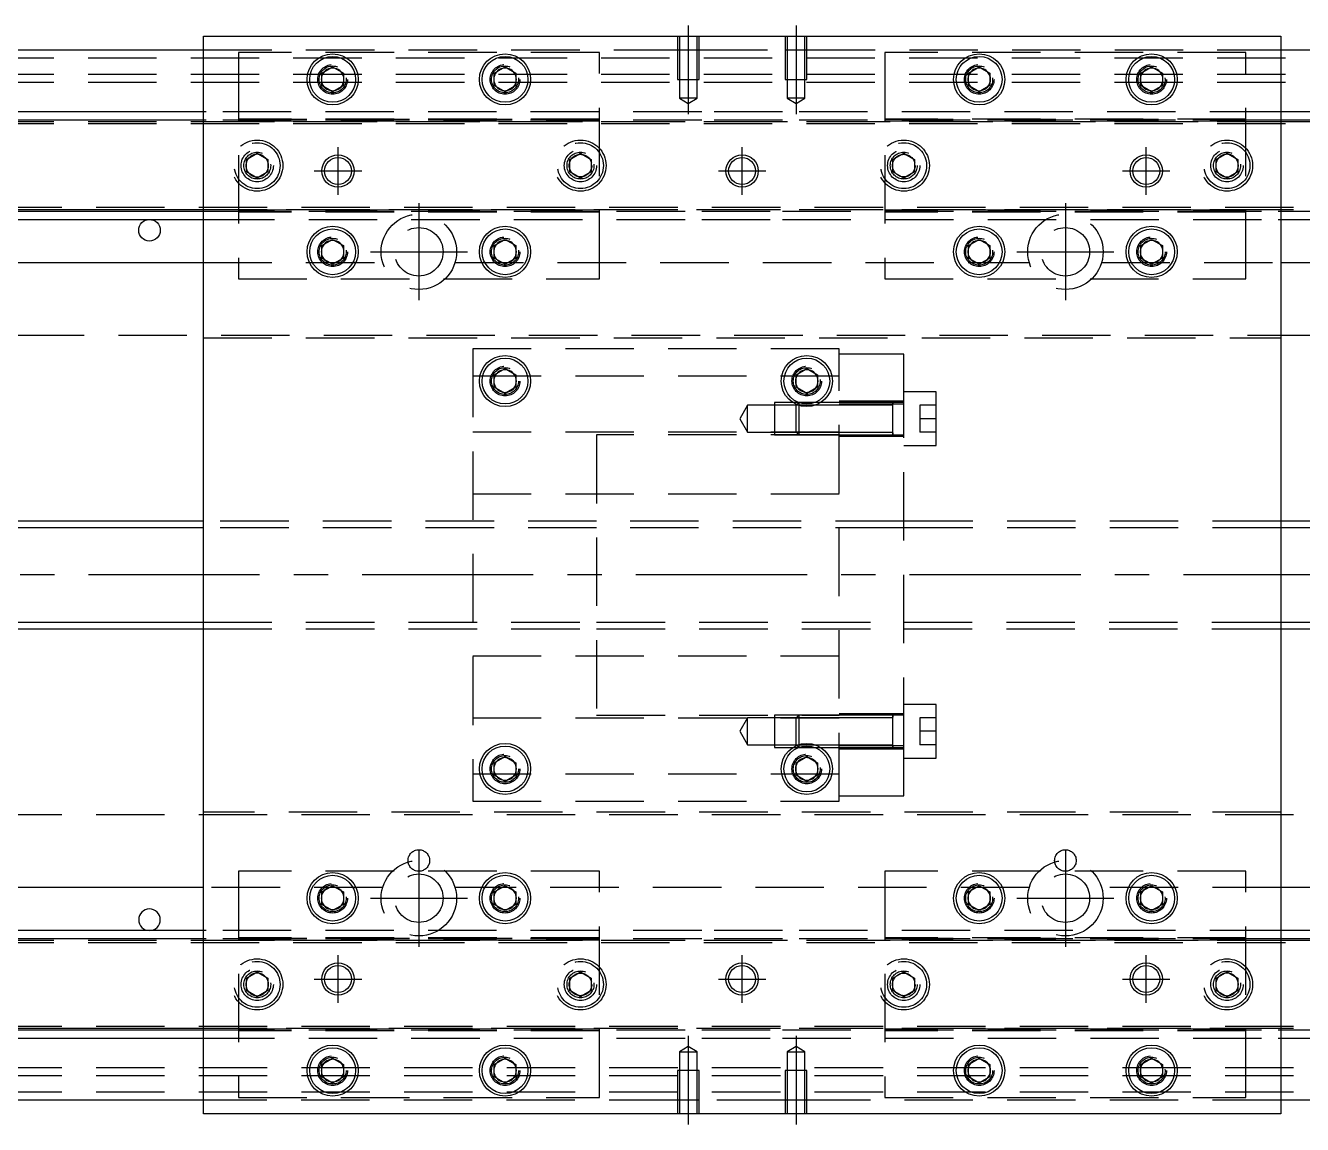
# Model space of a CAD drawing. Extents: x -20 to 923, y -307 to 102.
# Drawn here: x 217 to 454, y -102 to 102 of the extents above; entities that cross this region are included whole.
import ezdxf

# ---------------------------------------------------------------- set-up
doc = ezdxf.new("R2010")
doc.units = 0
doc.linetypes.add('CENTER', pattern=[50.8, 31.75, -6.35, 6.35, -6.35])
doc.linetypes.add('DASHED', pattern=[19.05, 12.7, -6.35])
doc.layers.get('0').update_dxf_attribs({"linetype": 'CONTINUOUS'})
doc.layers.add('CENTER', color=1, linetype='CENTER')

msp = doc.modelspace()

# ---------------------------------------------------------------- linework, layer by layer
at = {"color": 7, "linetype": 'CONTINUOUS'}
for p, q in [((250, -100), (250, 100)), ((250, 100), (450, 100)), ((450, 100), (450, -100)), ((0, 97.5), (250, 97.5)), ((450, 97.5), (700, 97.5)), ((272, 93.1547), (274, 94.309402)), ((272, 90.8453), (272, 93.1547)), ((274, 94.309402), (276, 93.1547)), ((276, 93.1547), (276, 90.8453)), ((304, 93.1547), (306, 94.309402)), ((304, 90.8453), (304, 93.1547)), ((306, 94.309402), (308, 93.1547)), ((308, 93.1547), (308, 90.8453)), ((392, 93.1547), (394, 94.309402)), ((392, 90.8453), (392, 93.1547)), ((394, 94.309402), (396, 93.1547)), ((396, 93.1547), (396, 90.8453)), ((424, 93.1547), (426, 94.309402)), ((424, 90.8453), (424, 93.1547)), ((426, 94.309402), (428, 93.1547)), ((428, 93.1547), (428, 90.8453)), ((274, 89.690598), (272, 90.8453)), ((276, 90.8453), (274, 89.690598)), ((306, 89.690598), (304, 90.8453)), ((308, 90.8453), (306, 89.690598)), ((394, 89.690598), (392, 90.8453)), ((396, 90.8453), (394, 89.690598)), ((426, 89.690598), (424, 90.8453)), ((428, 90.8453), (426, 89.690598)), ((250, 86), (0, 86)), ((700, 86), (450, 86)), ((250, 84.460392), (0, 84.460392)), ((700, 84.460392), (450, 84.460392)), ((0, 67.539608), (250, 67.539608)), ((450, 67.539608), (700, 67.539608)), ((0, 66), (250, 66)), ((450, 66), (700, 66)), ((272, 61.1547), (274, 62.309402)), ((274, 62.309402), (276, 61.1547)), ((304, 61.1547), (306, 62.309402)), ((306, 62.309402), (308, 61.1547)), ((392, 61.1547), (394, 62.309402)), ((394, 62.309402), (396, 61.1547)), ((424, 61.1547), (426, 62.309402)), ((426, 62.309402), (428, 61.1547)), ((272, 58.8453), (272, 61.1547)), ((276, 61.1547), (276, 58.8453)), ((304, 58.8453), (304, 61.1547)), ((308, 61.1547), (308, 58.8453)), ((392, 58.8453), (392, 61.1547)), ((396, 61.1547), (396, 58.8453)), ((424, 58.8453), (424, 61.1547)), ((428, 61.1547), (428, 58.8453)), ((176.708204, 58), (250, 58)), ((274, 57.690598), (272, 58.8453)), ((276, 58.8453), (274, 57.690598)), ((306, 57.690598), (304, 58.8453)), ((308, 58.8453), (306, 57.690598)), ((394, 57.690598), (392, 58.8453)), ((396, 58.8453), (394, 57.690598)), ((426, 57.690598), (424, 58.8453)), ((428, 58.8453), (426, 57.690598)), ((450, 58), (523.291796, 58)), ((304, 37.1547), (306, 38.309402)), ((306, 38.309402), (308, 37.1547)), ((360, 37.1547), (362, 38.309402)), ((362, 38.309402), (364, 37.1547)), ((304, 34.8453), (304, 37.1547)), ((308, 37.1547), (308, 34.8453)), ((360, 34.8453), (360, 37.1547)), ((364, 37.1547), (364, 34.8453)), ((306, 33.690598), (304, 34.8453)), ((308, 34.8453), (306, 33.690598)), ((362, 33.690598), (360, 34.8453)), ((364, 34.8453), (362, 33.690598)), ((378, 26.011846), (378, 26.012874)), ((250, 10), (28, 10)), ((643, 10), (450, 10)), ((28, -10), (250, -10)), ((450, -10), (643, -10)), ((360, -31.511852), (360.44468, -31.511852)), ((304, -34.8453), (306, -33.690598)), ((304, -37.1547), (304, -34.8453)), ((306, -33.690598), (308, -34.8453)), ((308, -34.8453), (308, -37.1547)), ((360, -34.8453), (362, -33.690598)), ((360, -37.1547), (360, -34.8453)), ((362, -33.690598), (364, -34.8453)), ((364, -34.8453), (364, -37.1547)), ((306, -38.309402), (304, -37.1547)), ((308, -37.1547), (306, -38.309402)), ((362, -38.309402), (360, -37.1547)), ((364, -37.1547), (362, -38.309402)), ((250, -58), (176.708204, -58)), ((272, -58.8453), (274, -57.690598)), ((272, -61.1547), (272, -58.8453)), ((274, -57.690598), (276, -58.8453)), ((276, -58.8453), (276, -61.1547)), ((304, -58.8453), (306, -57.690598)), ((304, -61.1547), (304, -58.8453)), ((306, -57.690598), (308, -58.8453)), ((308, -58.8453), (308, -61.1547)), ((392, -58.8453), (394, -57.690598)), ((392, -61.1547), (392, -58.8453)), ((394, -57.690598), (396, -58.8453)), ((396, -58.8453), (396, -61.1547)), ((424, -58.8453), (426, -57.690598)), ((424, -61.1547), (424, -58.8453)), ((426, -57.690598), (428, -58.8453)), ((428, -58.8453), (428, -61.1547)), ((523.291796, -58), (450, -58)), ((274, -62.309402), (272, -61.1547)), ((276, -61.1547), (274, -62.309402)), ((306, -62.309402), (304, -61.1547)), ((308, -61.1547), (306, -62.309402)), ((394, -62.309402), (392, -61.1547)), ((396, -61.1547), (394, -62.309402)), ((426, -62.309402), (424, -61.1547)), ((428, -61.1547), (426, -62.309402)), ((250, -66), (0, -66)), ((700, -66), (450, -66)), ((250, -67.539608), (0, -67.539608)), ((700, -67.539608), (450, -67.539608)), ((0, -84.460392), (250, -84.460392)), ((450, -84.460392), (700, -84.460392)), ((0, -86), (250, -86)), ((450, -86), (700, -86)), ((272, -90.8453), (274, -89.690598)), ((274, -89.690598), (276, -90.8453)), ((304, -90.8453), (306, -89.690598)), ((306, -89.690598), (308, -90.8453)), ((392, -90.8453), (394, -89.690598)), ((394, -89.690598), (396, -90.8453)), ((424, -90.8453), (426, -89.690598)), ((426, -89.690598), (428, -90.8453)), ((272, -93.1547), (272, -90.8453)), ((276, -90.8453), (276, -93.1547)), ((304, -93.1547), (304, -90.8453)), ((308, -90.8453), (308, -93.1547)), ((392, -93.1547), (392, -90.8453)), ((396, -90.8453), (396, -93.1547)), ((424, -93.1547), (424, -90.8453)), ((428, -90.8453), (428, -93.1547)), ((274, -94.309402), (272, -93.1547)), ((276, -93.1547), (274, -94.309402)), ((306, -94.309402), (304, -93.1547)), ((308, -93.1547), (306, -94.309402)), ((394, -94.309402), (392, -93.1547)), ((396, -93.1547), (394, -94.309402)), ((426, -94.309402), (424, -93.1547)), ((428, -93.1547), (426, -94.309402)), ((250, -97.5), (0, -97.5)), ((700, -97.5), (450, -97.5)), ((450, -100), (250, -100))]:
    msp.add_line(p, q, dxfattribs=at)
at = {"color": 3, "linetype": 'DASHED'}
for p, q in [((338.000006, 100), (338.000006, 92)), ((338.35, 100), (338.35, 92)), ((341.65, 92), (341.65, 100)), ((341.999994, 92), (341.999994, 100)), ((358.000006, 100), (358.000006, 92)), ((358.35, 100), (358.35, 92)), ((361.65, 92), (361.65, 100)), ((361.999994, 92), (361.999994, 100)), ((250, 97.5), (338.000006, 97.5)), ((338.000006, 97.5), (341.999994, 97.5)), ((341.999994, 97.5), (358.000006, 97.5)), ((358.000006, 97.5), (361.999994, 97.5)), ((361.999994, 97.5), (450, 97.5)), ((0, 96), (700, 96)), ((256.5, 97), (256.5, 55)), ((323.5, 97), (256.5, 97)), ((323.5, 55), (323.5, 97)), ((443.5, 97), (376.5, 97)), ((376.5, 97), (376.5, 55)), ((443.5, 55), (443.5, 97)), ((0, 93), (700, 93)), ((0, 91.5), (700, 91.5)), ((276.483582, 92.286038), (276.5, 92)), ((308.483582, 92.286038), (308.5, 92)), ((338.000006, 92), (341.999994, 92)), ((338.35, 92), (338.35, 88.5)), ((341.65, 88.5), (341.65, 92)), ((358.000006, 92), (361.999994, 92)), ((358.35, 92), (358.35, 88.5)), ((361.65, 88.5), (361.65, 92)), ((396.483582, 92.286038), (396.5, 92)), ((428.483582, 92.286038), (428.5, 92)), ((341.65, 88.5), (338.35, 88.5)), ((338.35, 88.5), (340, 87.547372)), ((340, 87.547372), (341.65, 88.5)), ((361.65, 88.5), (358.35, 88.5)), ((358.35, 88.5), (360, 87.547372)), ((360, 87.547372), (361.65, 88.5)), ((250.5, 86), (250, 86)), ((342.5, 86), (250.5, 86)), ((357.5, 86), (342.5, 86)), ((449.5, 86), (357.5, 86)), ((450, 86), (449.5, 86)), ((0, 84.204452), (250, 84.204452)), ((0, 84.2), (700, 84.2)), ((0, 83.8), (700, 83.8)), ((250.5, 84.460392), (250, 84.460392)), ((250, 84.204452), (250.5, 84.204452)), ((342.5, 84.460392), (250.5, 84.460392)), ((250.5, 84.204452), (449.5, 84.204452)), ((323.5, 84.643014), (256.5, 84.643014)), ((256.5, 84.6), (323.5, 84.6)), ((256.5, 84.3), (323.5, 84.3)), ((357.5, 84.460392), (342.5, 84.460392)), ((449.5, 84.460392), (357.5, 84.460392)), ((443.5, 84.643014), (376.5, 84.643014)), ((376.5, 84.6), (443.5, 84.6)), ((376.5, 84.3), (443.5, 84.3)), ((450, 84.460392), (449.5, 84.460392)), ((449.5, 84.204452), (450, 84.204452)), ((450, 84.204452), (700, 84.204452)), ((258, 77.1547), (260, 78.309402)), ((260, 78.309402), (262, 77.1547)), ((318, 77.1547), (320, 78.309402)), ((320, 78.309402), (322, 77.1547)), ((378, 77.1547), (380, 78.309402)), ((380, 78.309402), (382, 77.1547)), ((438, 77.1547), (440, 78.309402)), ((440, 78.309402), (442, 77.1547)), ((258, 74.8453), (258, 77.1547)), ((262, 77.1547), (262, 74.8453)), ((262.483582, 76.286038), (262.5, 76)), ((318, 74.8453), (318, 77.1547)), ((322, 77.1547), (322, 74.8453)), ((322.483582, 76.286038), (322.5, 76)), ((377.5, 76), (377.518502, 76.303588)), ((378, 74.8453), (378, 77.1547)), ((382, 77.1547), (382, 74.8453)), ((438, 74.8453), (438, 77.1547)), ((442, 77.1547), (442, 74.8453)), ((442.483582, 76.286038), (442.5, 76)), ((260, 73.690598), (258, 74.8453)), ((262, 74.8453), (260, 73.690598)), ((320, 73.690598), (318, 74.8453)), ((322, 74.8453), (320, 73.690598)), ((380, 73.690598), (378, 74.8453)), ((382, 74.8453), (380, 73.690598)), ((440, 73.690598), (438, 74.8453)), ((442, 74.8453), (440, 73.690598)), ((700, 68.2), (0, 68.2)), ((700, 67.8), (0, 67.8)), ((250, 67.795548), (0, 67.795548)), ((250.5, 67.795548), (250, 67.795548)), ((250, 67.539608), (250.5, 67.539608)), ((449.5, 67.795548), (250.5, 67.795548)), ((250.5, 67.539608), (342.5, 67.539608)), ((323.5, 67.7), (256.5, 67.7)), ((323.5, 67.4), (256.5, 67.4)), ((323.5, 67.356986), (256.5, 67.356986)), ((342.5, 67.539608), (357.5, 67.539608)), ((357.5, 67.539608), (449.5, 67.539608)), ((443.5, 67.7), (376.5, 67.7)), ((443.5, 67.4), (376.5, 67.4)), ((443.5, 67.356986), (376.5, 67.356986)), ((450, 67.795548), (449.5, 67.795548)), ((449.5, 67.539608), (450, 67.539608)), ((700, 67.795548), (450, 67.795548)), ((250, 66), (250.5, 66)), ((250.5, 66), (342.5, 66)), ((342.5, 66), (357.5, 66)), ((357.5, 66), (449.5, 66)), ((449.5, 66), (450, 66)), ((276.483582, 60.286038), (276.5, 60)), ((308.483582, 60.286038), (308.5, 60)), ((396.483582, 60.286038), (396.5, 60)), ((423.5, 60), (423.512884, 60.253488)), ((250, 58), (283.291796, 58)), ((296.708204, 58), (403.291796, 58)), ((416.708204, 58), (450, 58)), ((256.5, 55), (323.5, 55)), ((376.5, 55), (443.5, 55)), ((5.640312, 44.5), (700, 44.5)), ((250, 44), (450, 44)), ((368, 42), (300, 42)), ((300, 42), (300, -42)), ((368, -42), (368, 42)), ((380, 41), (368, 41)), ((380, 31.701734), (380, 41)), ((300, 37), (368, 37)), ((303.5, 36), (303.512884, 36.253488)), ((364.483582, 36.286038), (364.5, 36)), ((386, 34.011852), (380, 34.011852)), ((386, 24.011852), (386, 34.011852)), ((351, 31.511852), (349.556624, 29.011852)), ((351, 26.511852), (351, 31.511852)), ((356, 31.511852), (351, 31.511852)), ((356, 32.011846), (356, 26.011856)), ((359.419858, 32.011846), (356, 32.011846)), ((359.99998, 31.511852), (356, 31.511852)), ((360.49998, 32.011846), (359.419858, 32.011846)), ((360.124214, 31.636066), (360, 31.511852)), ((360, 26.511852), (360, 31.511852)), ((360.44468, 31.511852), (360, 31.511852)), ((360.5, 32.011852), (360.124214, 31.636066)), ((363.55532, 31.511852), (360.44468, 31.511852)), ((360.531284, 32.011846), (360.499994, 32.011846)), ((360.5, 32.011852), (360.5, 31.49306)), ((360.53127, 32.011852), (360.5, 32.011852)), ((360.5, 31.49306), (360.5, 26.011852)), ((363.46873, 32.011852), (360.53127, 32.011852)), ((363.468716, 32.011846), (360.531284, 32.011846)), ((364.580142, 32.011846), (363.468716, 32.011846)), ((364.580148, 32.011852), (363.46873, 32.011852)), ((368, 31.511852), (363.55532, 31.511852)), ((368, 32.011846), (364.580142, 32.011846)), ((368, 32.011852), (364.580148, 32.011852)), ((380, 32.261852), (368, 32.261852)), ((380, 31.701734), (368, 31.701734)), ((378.005, 32.011852), (368.00002, 32.011852)), ((378, 31.511852), (368.00002, 31.511852)), ((380, 32.011852), (377.995, 32.011852)), ((378, 31.662054), (378, 32.011852)), ((378, 32.011852), (378, 31.662054)), ((378, 26.361648), (378, 31.662054)), ((380, -31.701734), (380, 31.701734)), ((383, 31.511852), (383, 29.011852)), ((386, 31.511852), (383, 31.511852)), ((349.556624, 29.011852), (351, 26.511852)), ((386, 29.011852), (383, 29.011852)), ((383, 29.011852), (383, 26.511852)), ((368, 26.5), (300, 26.5)), ((351, 26.511852), (356, 26.511852)), ((356, 26.511852), (359.99998, 26.511852)), ((360, 26.511852), (368, 26.511852)), ((360, 26.511852), (360.5, 26.011852)), ((368.00002, 26.511852), (378, 26.511852)), ((378, 26.011852), (378, 26.361648)), ((378, 26.361648), (378, 26.011852)), ((386, 26.511852), (383, 26.511852)), ((323, 26), (323, -26)), ((368, 26), (323, 26)), ((356, 26.011856), (360.49998, 26.011856)), ((360.5, 26.011856), (368, 26.011856)), ((360.5, 26.011852), (368, 26.011852)), ((368, 25.761852), (380, 25.761852)), ((368.00002, 26.011852), (378.005, 26.011852)), ((377.995, 26.011852), (380, 26.011852)), ((380, 24.011852), (386, 24.011852)), ((368, 15), (300, 15)), ((322.99998, 10), (250, 10)), ((380, 10), (323, 10)), ((450, 10), (380.00002, 10)), ((322.99998, 8.75), (250, 8.75)), ((380, 8.75), (323, 8.75)), ((450, 8.75), (380.00002, 8.75)), ((250, -8.75), (322.99998, -8.75)), ((323, -8.75), (380, -8.75)), ((380.00002, -8.75), (450, -8.75)), ((250, -10), (322.99998, -10)), ((323, -10), (380, -10)), ((380.00002, -10), (450, -10)), ((300, -15), (368, -15)), ((323, -26), (368, -26)), ((356, -26.011856), (356, -32.011846)), ((360.49998, -26.011856), (356, -26.011856)), ((360.5, -26.011852), (360, -26.511852)), ((360.5, -26.011852), (360.5, -31.49306)), ((368, -26.011852), (360.5, -26.011852)), ((368, -26.011856), (360.5, -26.011856)), ((380, -25.761852), (368, -25.761852)), ((378.005, -26.011852), (368.00002, -26.011852)), ((380, -26.011852), (377.995, -26.011852)), ((378, -26.511852), (378, -26.011846)), ((378, -26.361648), (378, -26.011852)), ((378, -26.011852), (378, -26.361648)), ((386, -24.011852), (380, -24.011852)), ((386, -34.011852), (386, -24.011852)), ((300, -26.5), (368, -26.5)), ((351, -26.511852), (349.556624, -29.011852)), ((351, -31.511852), (351, -26.511852)), ((356, -26.511852), (351, -26.511852)), ((359.99998, -26.511852), (356, -26.511852)), ((360, -31.511852), (360, -26.511852)), ((368, -26.511852), (360, -26.511852)), ((378, -26.511852), (368.00002, -26.511852)), ((378, -31.662054), (378, -26.361648)), ((383, -26.511852), (383, -29.011852)), ((386, -26.511852), (383, -26.511852)), ((349.556624, -29.011852), (351, -31.511852)), ((386, -29.011852), (383, -29.011852)), ((383, -29.011852), (383, -31.511852)), ((351, -31.511852), (356, -31.511852)), ((356, -31.511852), (359.99998, -31.511852)), ((356, -32.011846), (359.419858, -32.011846)), ((359.419858, -32.011846), (360.49998, -32.011846)), ((360, -31.511852), (360.124214, -31.636066)), ((360.124214, -31.636066), (360.5, -32.011852)), ((360.44468, -31.511852), (363.55532, -31.511852)), ((360.499994, -32.011846), (360.531284, -32.011846)), ((360.5, -31.49306), (360.5, -32.011852)), ((360.5, -32.011852), (360.53127, -32.011852)), ((360.53127, -32.011852), (363.46873, -32.011852)), ((360.531284, -32.011846), (363.468716, -32.011846)), ((363.468716, -32.011846), (364.580142, -32.011846)), ((363.46873, -32.011852), (364.580148, -32.011852)), ((363.55532, -31.511852), (368, -31.511852)), ((364.580142, -32.011846), (368, -32.011846)), ((364.580148, -32.011852), (368, -32.011852)), ((380, -31.701734), (368, -31.701734)), ((380, -31.701734), (368, -31.701734)), ((368, -32.261852), (380, -32.261852)), ((368.00002, -31.511852), (378, -31.511852)), ((368.00002, -32.011852), (378.005, -32.011852)), ((377.995, -32.011852), (380, -32.011852)), ((378, -32.011856), (378, -31.511852)), ((378, -32.011852), (378, -31.662054)), ((378, -31.662054), (378, -32.011852)), ((380, -41), (380, -31.701734)), ((386, -31.511852), (383, -31.511852)), ((380, -34.011852), (386, -34.011852)), ((368, -37), (300, -37)), ((303.5, -36), (303.512884, -35.746512)), ((364.483582, -35.713962), (364.5, -36)), ((300, -42), (368, -42)), ((368, -41), (380, -41)), ((700, -44.5), (5.640312, -44.5)), ((450, -44), (250, -44)), ((323.5, -55), (256.5, -55)), ((256.5, -55), (256.5, -97)), ((323.5, -97), (323.5, -55)), ((443.5, -55), (376.5, -55)), ((376.5, -55), (376.5, -97)), ((443.5, -97), (443.5, -55)), ((283.291796, -58), (250, -58)), ((403.291796, -58), (296.708204, -58)), ((450, -58), (416.708204, -58)), ((276.483582, -59.713962), (276.5, -60)), ((308.483582, -59.713962), (308.5, -60)), ((396.483582, -59.713962), (396.5, -60)), ((428.483582, -59.713962), (428.5, -60)), ((250.5, -66), (250, -66)), ((342.5, -66), (250.5, -66)), ((357.5, -66), (342.5, -66)), ((449.5, -66), (357.5, -66)), ((450, -66), (449.5, -66)), ((0, -67.795548), (250, -67.795548)), ((0, -67.8), (700, -67.8)), ((0, -68.2), (700, -68.2)), ((250.5, -67.539608), (250, -67.539608)), ((250, -67.795548), (250.5, -67.795548)), ((342.5, -67.539608), (250.5, -67.539608)), ((250.5, -67.795548), (449.5, -67.795548)), ((323.5, -67.356986), (256.5, -67.356986)), ((256.5, -67.4), (323.5, -67.4)), ((256.5, -67.7), (323.5, -67.7)), ((357.5, -67.539608), (342.5, -67.539608)), ((449.5, -67.539608), (357.5, -67.539608)), ((443.5, -67.356986), (376.5, -67.356986)), ((376.5, -67.4), (443.5, -67.4)), ((376.5, -67.7), (443.5, -67.7)), ((450, -67.539608), (449.5, -67.539608)), ((449.5, -67.795548), (450, -67.795548)), ((450, -67.795548), (700, -67.795548)), ((258, -74.8453), (260, -73.690598)), ((258, -77.1547), (258, -74.8453)), ((260, -73.690598), (262, -74.8453)), ((262, -74.8453), (262, -77.1547)), ((262.483582, -75.713962), (262.5, -76)), ((318, -74.8453), (320, -73.690598)), ((318, -77.1547), (318, -74.8453)), ((320, -73.690598), (322, -74.8453)), ((322, -74.8453), (322, -77.1547)), ((322.483582, -75.713962), (322.5, -76)), ((377.5, -76), (377.518502, -75.696412)), ((378, -74.8453), (380, -73.690598)), ((378, -77.1547), (378, -74.8453)), ((380, -73.690598), (382, -74.8453)), ((382, -74.8453), (382, -77.1547)), ((438, -74.8453), (440, -73.690598)), ((438, -77.1547), (438, -74.8453)), ((440, -73.690598), (442, -74.8453)), ((442, -74.8453), (442, -77.1547)), ((442.483582, -75.713962), (442.5, -76)), ((260, -78.309402), (258, -77.1547)), ((262, -77.1547), (260, -78.309402)), ((320, -78.309402), (318, -77.1547)), ((322, -77.1547), (320, -78.309402)), ((380, -78.309402), (378, -77.1547)), ((382, -77.1547), (380, -78.309402)), ((440, -78.309402), (438, -77.1547)), ((442, -77.1547), (440, -78.309402)), ((700, -83.8), (0, -83.8)), ((700, -84.2), (0, -84.2)), ((250, -84.204452), (0, -84.204452)), ((250.5, -84.204452), (250, -84.204452)), ((250, -84.460392), (250.5, -84.460392)), ((449.5, -84.204452), (250.5, -84.204452)), ((250.5, -84.460392), (342.5, -84.460392)), ((323.5, -84.3), (256.5, -84.3)), ((323.5, -84.6), (256.5, -84.6)), ((323.5, -84.643014), (256.5, -84.643014)), ((342.5, -84.460392), (357.5, -84.460392)), ((357.5, -84.460392), (449.5, -84.460392)), ((443.5, -84.3), (376.5, -84.3)), ((443.5, -84.6), (376.5, -84.6)), ((443.5, -84.643014), (376.5, -84.643014)), ((450, -84.204452), (449.5, -84.204452)), ((449.5, -84.460392), (450, -84.460392)), ((700, -84.204452), (450, -84.204452)), ((250, -86), (250.5, -86)), ((250.5, -86), (342.5, -86)), ((340, -87.547372), (338.35, -88.5)), ((341.65, -88.5), (340, -87.547372)), ((342.5, -86), (357.5, -86)), ((357.5, -86), (449.5, -86)), ((360, -87.547372), (358.35, -88.5)), ((361.65, -88.5), (360, -87.547372)), ((449.5, -86), (450, -86)), ((338.35, -88.5), (341.65, -88.5)), ((338.35, -88.5), (338.35, -92)), ((341.65, -92), (341.65, -88.5)), ((358.35, -88.5), (361.65, -88.5)), ((358.35, -88.5), (358.35, -92)), ((361.65, -92), (361.65, -88.5)), ((700, -91.5), (0, -91.5)), ((271.5, -92), (271.512884, -91.746512)), ((303.5, -92), (303.518502, -91.696412)), ((341.999994, -92), (338.000006, -92)), ((338.000006, -92), (338.000006, -100)), ((338.35, -92), (338.35, -100)), ((341.65, -100), (341.65, -92)), ((341.999994, -100), (341.999994, -92)), ((361.999994, -92), (358.000006, -92)), ((358.000006, -92), (358.000006, -100)), ((358.35, -92), (358.35, -100)), ((361.65, -100), (361.65, -92)), ((361.999994, -100), (361.999994, -92)), ((391.5, -92), (391.518502, -91.696412)), ((428.483582, -91.713962), (428.5, -92)), ((700, -93), (0, -93)), ((700, -96), (0, -96)), ((256.5, -97), (323.5, -97)), ((376.5, -97), (443.5, -97)), ((338.000006, -97.5), (250, -97.5)), ((341.999994, -97.5), (338.000006, -97.5)), ((358.000006, -97.5), (341.999994, -97.5)), ((361.999994, -97.5), (358.000006, -97.5)), ((450, -97.5), (361.999994, -97.5))]:
    msp.add_line(p, q, dxfattribs=at)
at = {"color": 3, "linetype": 'CONTINUOUS'}
for p, q in [((250, 8.75), (28, 8.75)), ((643, 8.75), (450, 8.75)), ((28, -8.75), (250, -8.75)), ((450, -8.75), (643, -8.75))]:
    msp.add_line(p, q, dxfattribs=at)
at = {"color": 7, "linetype": 'CONTINUOUS'}
for centre, radius in [((274, 92), 4.75), ((274, 92), 4.25), ((306, 92), 4.75), ((306, 92), 4.25), ((394, 92), 4.75), ((394, 92), 4.25), ((426, 92), 4.75), ((426, 92), 4.25), ((275, 75), 2.5), ((350, 75), 3), ((350, 75), 2.5), ((425, 75), 2.5), ((240, 64), 2), ((274, 60), 4.75), ((274, 60), 4.25), ((306, 60), 4.75), ((306, 60), 4.25), ((394, 60), 4.75), ((394, 60), 4.25), ((426, 60), 4.75), ((426, 60), 4.25), ((306, 36), 4.75), ((362, 36), 4.75), ((306, 36), 4.25), ((362, 36), 4.25), ((306, -36), 4.75), ((306, -36), 4.25), ((362, -36), 4.75), ((362, -36), 4.25), ((274, -60), 4.75), ((274, -60), 4.25), ((306, -60), 4.75), ((306, -60), 4.25), ((394, -60), 4.75), ((394, -60), 4.25), ((426, -60), 4.75), ((426, -60), 4.25), ((275, -75), 2.5), ((350, -75), 3), ((350, -75), 2.5), ((425, -75), 2.5), ((274, -92), 4.75), ((306, -92), 4.75), ((394, -92), 4.75), ((426, -92), 4.75), ((274, -92), 4.25), ((306, -92), 4.25), ((394, -92), 4.25), ((426, -92), 4.25)]:
    msp.add_circle(centre, radius, dxfattribs=at)
at = {"color": 3, "linetype": 'DASHED'}
for centre, radius in [((274, 92), 2.75), ((274, 92), 2.5), ((306, 92), 2.75), ((306, 92), 2.5), ((394, 92), 2.75), ((394, 92), 2.5), ((426, 92), 2.75), ((426, 92), 2.5), ((260, 76), 4.75), ((320, 76), 4.75), ((380, 76), 4.75), ((440, 76), 4.75), ((260, 76), 4.25), ((260, 76), 3), ((260, 76), 2.5), ((320, 76), 4.25), ((320, 76), 3), ((320, 76), 2.5), ((380, 76), 4.25), ((380, 76), 3), ((380, 76), 2.5), ((440, 76), 4.25), ((440, 76), 3), ((440, 76), 2.5), ((320, 76), 2.1), ((380, 76), 2.1), ((290, 60), 7), ((410, 60), 7), ((290, 60), 4.5), ((410, 60), 4.5), ((274, 60), 2.75), ((274, 60), 2.5), ((306, 60), 2.75), ((306, 60), 2.5), ((394, 60), 2.75), ((394, 60), 2.5), ((426, 60), 2.75), ((426, 60), 2.5), ((306, 36), 2.75), ((306, 36), 2.5), ((362, 36), 2.75), ((362, 36), 2.5), ((306, -36), 2.75), ((306, -36), 2.5), ((362, -36), 2.75), ((362, -36), 2.5), ((290, -53), 2), ((410, -53), 2), ((290, -60), 7), ((410, -60), 7), ((290, -60), 4.5), ((410, -60), 4.5), ((274, -60), 2.75), ((274, -60), 2.5), ((306, -60), 2.75), ((306, -60), 2.5), ((394, -60), 2.75), ((394, -60), 2.5), ((426, -60), 2.75), ((426, -60), 2.5), ((260, -76), 4.75), ((260, -76), 4.25), ((260, -76), 3), ((320, -76), 4.75), ((320, -76), 4.25), ((320, -76), 3), ((380, -76), 4.75), ((380, -76), 4.25), ((380, -76), 3), ((440, -76), 4.75), ((440, -76), 4.25), ((440, -76), 3), ((260, -76), 2.5), ((320, -76), 2.5), ((320, -76), 2.1), ((380, -76), 2.5), ((380, -76), 2.1), ((440, -76), 2.5), ((274, -92), 2.75), ((274, -92), 2.5), ((306, -92), 2.75), ((306, -92), 2.5), ((394, -92), 2.75), ((394, -92), 2.5), ((426, -92), 2.75), ((426, -92), 2.5)]:
    msp.add_circle(centre, radius, dxfattribs=at)
at = {"color": 3, "linetype": 'CONTINUOUS'}
for centre in [(275, 75), (425, 75), (275, -75), (425, -75)]:
    msp.add_circle(centre, 3, dxfattribs=at)
at = {"color": 7, "linetype": 'CONTINUOUS'}
for centre, radius, start, end in [((274, 92), 2.1, 162.24721, 180), ((274, 92), 2.1, 137.75279, 162.24721), ((274, 92), 2.1, 102.24721, 137.75279), ((274, 92), 2.1, 77.75279, 102.24721), ((274, 92), 2.1, 42.24721, 77.75279), ((274, 92), 2.1, 17.75279, 42.24721), ((274, 92), 2.1, 342.24721, 17.75279), ((306, 92), 2.1, 162.24721, 180), ((306, 92), 2.1, 137.75279, 162.24721), ((306, 92), 2.1, 102.24721, 137.75279), ((306, 92), 2.1, 77.75279, 102.24721), ((306, 92), 2.1, 42.24721, 77.75279), ((306, 92), 2.1, 17.75279, 42.24721), ((306, 92), 2.1, 342.24721, 17.75279), ((394, 92), 2.1, 162.24721, 180), ((394, 92), 2.1, 137.75279, 162.24721), ((394, 92), 2.1, 102.24721, 137.75279), ((394, 92), 2.1, 77.75279, 102.24721), ((394, 92), 2.1, 42.24721, 77.75279), ((394, 92), 2.1, 17.75279, 42.24721), ((394, 92), 2.1, 342.24721, 17.75279), ((426, 92), 2.1, 162.24721, 180), ((426, 92), 2.1, 137.75279, 162.24721), ((426, 92), 2.1, 102.24721, 137.75279), ((426, 92), 2.1, 77.75279, 102.24721), ((426, 92), 2.1, 42.24721, 77.75279), ((426, 92), 2.1, 17.75279, 42.24721), ((426, 92), 2.1, 342.24721, 17.75279), ((274, 92), 2.1, 180, 197.75279), ((274, 92), 2.1, 197.75279, 222.24721), ((274, 92), 2.1, 222.24721, 257.75279), ((274, 92), 2.1, 282.24721, 317.75279), ((274, 92), 2.1, 317.75279, 342.24721), ((306, 92), 2.1, 180, 197.75279), ((306, 92), 2.1, 197.75279, 222.24721), ((306, 92), 2.1, 222.24721, 257.75279), ((306, 92), 2.1, 282.24721, 317.75279), ((306, 92), 2.1, 317.75279, 342.24721), ((394, 92), 2.1, 180, 197.75279), ((394, 92), 2.1, 197.75279, 222.24721), ((394, 92), 2.1, 222.24721, 257.75279), ((394, 92), 2.1, 282.24721, 317.75279), ((394, 92), 2.1, 317.75279, 342.24721), ((426, 92), 2.1, 180, 197.75279), ((426, 92), 2.1, 197.75279, 222.24721), ((426, 92), 2.1, 222.24721, 257.75279), ((426, 92), 2.1, 282.24721, 317.75279), ((426, 92), 2.1, 317.75279, 342.24721), ((274, 92), 2.1, 257.75279, 282.24721), ((306, 92), 2.1, 257.75279, 282.24721), ((394, 92), 2.1, 257.75279, 282.24721), ((426, 92), 2.1, 257.75279, 282.24721), ((274, 60), 2.1, 102.24721, 137.75279), ((274, 60), 2.1, 77.75279, 102.24721), ((274, 60), 2.1, 42.24721, 77.75279), ((306, 60), 2.1, 102.24721, 137.75279), ((306, 60), 2.1, 77.75279, 102.24721), ((306, 60), 2.1, 42.24721, 77.75279), ((394, 60), 2.1, 102.24721, 137.75279), ((394, 60), 2.1, 77.75279, 102.24721), ((394, 60), 2.1, 42.24721, 77.75279), ((426, 60), 2.1, 102.24721, 137.75279), ((426, 60), 2.1, 77.75279, 102.24721), ((426, 60), 2.1, 42.24721, 77.75279), ((274, 60), 2.1, 162.24721, 180), ((274, 60), 2.1, 180, 197.75279), ((274, 60), 2.1, 137.75279, 162.24721), ((274, 60), 2.1, 197.75279, 222.24721), ((274, 60), 2.1, 17.75279, 42.24721), ((274, 60), 2.1, 317.75279, 342.24721), ((274, 60), 2.1, 342.24721, 17.75279), ((306, 60), 2.1, 162.24721, 180), ((306, 60), 2.1, 180, 197.75279), ((306, 60), 2.1, 137.75279, 162.24721), ((306, 60), 2.1, 197.75279, 222.24721), ((306, 60), 2.1, 17.75279, 42.24721), ((306, 60), 2.1, 317.75279, 342.24721), ((306, 60), 2.1, 342.24721, 17.75279), ((394, 60), 2.1, 162.24721, 180), ((394, 60), 2.1, 180, 197.75279), ((394, 60), 2.1, 137.75279, 162.24721), ((394, 60), 2.1, 197.75279, 222.24721), ((394, 60), 2.1, 17.75279, 42.24721), ((394, 60), 2.1, 317.75279, 342.24721), ((394, 60), 2.1, 342.24721, 17.75279), ((426, 60), 2.1, 162.24721, 180), ((426, 60), 2.1, 180, 197.75279), ((426, 60), 2.1, 137.75279, 162.24721), ((426, 60), 2.1, 197.75279, 222.24721), ((426, 60), 2.1, 17.75279, 42.24721), ((426, 60), 2.1, 317.75279, 342.24721), ((426, 60), 2.1, 342.24721, 17.75279), ((274, 60), 2.1, 222.24721, 257.75279), ((274, 60), 2.1, 257.75279, 282.24721), ((274, 60), 2.1, 282.24721, 317.75279), ((306, 60), 2.1, 222.24721, 257.75279), ((306, 60), 2.1, 257.75279, 282.24721), ((306, 60), 2.1, 282.24721, 317.75279), ((394, 60), 2.1, 222.24721, 257.75279), ((394, 60), 2.1, 257.75279, 282.24721), ((394, 60), 2.1, 282.24721, 317.75279), ((426, 60), 2.1, 222.24721, 257.75279), ((426, 60), 2.1, 257.75279, 282.24721), ((426, 60), 2.1, 282.24721, 317.75279), ((306, 36), 2.1, 102.24721, 137.75279), ((306, 36), 2.1, 77.75279, 102.24721), ((306, 36), 2.1, 42.24721, 77.75279), ((362, 36), 2.1, 102.24721, 137.75279), ((362, 36), 2.1, 77.75279, 102.24721), ((362, 36), 2.1, 42.24721, 77.75279), ((306, 36), 2.1, 162.24721, 180), ((306, 36), 2.1, 180, 197.75279), ((306, 36), 2.1, 137.75279, 162.24721), ((306, 36), 2.1, 17.75279, 42.24721), ((306, 36), 2.1, 342.24721, 17.75279), ((362, 36), 2.1, 162.24721, 180), ((362, 36), 2.1, 180, 197.75279), ((362, 36), 2.1, 137.75279, 162.24721), ((362, 36), 2.1, 17.75279, 42.24721), ((362, 36), 2.1, 342.24721, 17.75279), ((306, 36), 2.1, 197.75279, 222.24721), ((306, 36), 2.1, 222.24721, 257.75279), ((306, 36), 2.1, 257.75279, 282.24721), ((306, 36), 2.1, 282.24721, 317.75279), ((306, 36), 2.1, 317.75279, 342.24721), ((362, 36), 2.1, 197.75279, 222.24721), ((362, 36), 2.1, 222.24721, 257.75279), ((362, 36), 2.1, 257.75279, 282.24721), ((362, 36), 2.1, 282.24721, 317.75279), ((362, 36), 2.1, 317.75279, 342.24721), ((306, -36), 2.1, 162.24721, 180), ((306, -36), 2.1, 137.75279, 162.24721), ((306, -36), 2.1, 102.24721, 137.75279), ((306, -36), 2.1, 77.75279, 102.24721), ((306, -36), 2.1, 42.24721, 77.75279), ((306, -36), 2.1, 17.75279, 42.24721), ((306, -36), 2.1, 342.24721, 17.75279), ((362, -36), 2.1, 162.24721, 180), ((362, -36), 2.1, 137.75279, 162.24721), ((362, -36), 2.1, 102.24721, 137.75279), ((362, -36), 2.1, 77.75279, 102.24721), ((362, -36), 2.1, 42.24721, 77.75279), ((362, -36), 2.1, 17.75279, 42.24721), ((362, -36), 2.1, 342.24721, 17.75279), ((306, -36), 2.1, 180, 197.75279), ((306, -36), 2.1, 197.75279, 222.24721), ((306, -36), 2.1, 222.24721, 257.75279), ((306, -36), 2.1, 282.24721, 317.75279), ((306, -36), 2.1, 317.75279, 342.24721), ((362, -36), 2.1, 180, 197.75279), ((362, -36), 2.1, 197.75279, 222.24721), ((362, -36), 2.1, 222.24721, 257.75279), ((362, -36), 2.1, 282.24721, 317.75279), ((362, -36), 2.1, 317.75279, 342.24721), ((306, -36), 2.1, 257.75279, 282.24721), ((362, -36), 2.1, 257.75279, 282.24721), ((274, -60), 2.1, 137.75279, 162.24721), ((274, -60), 2.1, 102.24721, 137.75279), ((274, -60), 2.1, 77.75279, 102.24721), ((274, -60), 2.1, 42.24721, 77.75279), ((274, -60), 2.1, 17.75279, 42.24721), ((306, -60), 2.1, 137.75279, 162.24721), ((306, -60), 2.1, 102.24721, 137.75279), ((306, -60), 2.1, 77.75279, 102.24721), ((306, -60), 2.1, 42.24721, 77.75279), ((306, -60), 2.1, 17.75279, 42.24721), ((394, -60), 2.1, 137.75279, 162.24721), ((394, -60), 2.1, 102.24721, 137.75279), ((394, -60), 2.1, 77.75279, 102.24721), ((394, -60), 2.1, 42.24721, 77.75279), ((394, -60), 2.1, 17.75279, 42.24721), ((426, -60), 2.1, 137.75279, 162.24721), ((426, -60), 2.1, 102.24721, 137.75279), ((426, -60), 2.1, 77.75279, 102.24721), ((426, -60), 2.1, 42.24721, 77.75279), ((426, -60), 2.1, 17.75279, 42.24721), ((274, -60), 2.1, 162.24721, 180), ((274, -60), 2.1, 180, 197.75279), ((274, -60), 2.1, 197.75279, 222.24721), ((274, -60), 2.1, 222.24721, 257.75279), ((274, -60), 2.1, 282.24721, 317.75279), ((274, -60), 2.1, 317.75279, 342.24721), ((274, -60), 2.1, 342.24721, 17.75279), ((306, -60), 2.1, 162.24721, 180), ((306, -60), 2.1, 180, 197.75279), ((306, -60), 2.1, 197.75279, 222.24721), ((306, -60), 2.1, 222.24721, 257.75279), ((306, -60), 2.1, 282.24721, 317.75279), ((306, -60), 2.1, 317.75279, 342.24721), ((306, -60), 2.1, 342.24721, 17.75279), ((394, -60), 2.1, 162.24721, 180), ((394, -60), 2.1, 180, 197.75279), ((394, -60), 2.1, 197.75279, 222.24721), ((394, -60), 2.1, 222.24721, 257.75279), ((394, -60), 2.1, 282.24721, 317.75279), ((394, -60), 2.1, 317.75279, 342.24721), ((394, -60), 2.1, 342.24721, 17.75279), ((426, -60), 2.1, 162.24721, 180), ((426, -60), 2.1, 180, 197.75279), ((426, -60), 2.1, 197.75279, 222.24721), ((426, -60), 2.1, 222.24721, 257.75279), ((426, -60), 2.1, 282.24721, 317.75279), ((426, -60), 2.1, 317.75279, 342.24721), ((426, -60), 2.1, 342.24721, 17.75279), ((240, -64), 2, 90, 270), ((240, -64), 2, 270, 90), ((274, -60), 2.1, 257.75279, 282.24721), ((306, -60), 2.1, 257.75279, 282.24721), ((394, -60), 2.1, 257.75279, 282.24721), ((426, -60), 2.1, 257.75279, 282.24721), ((274, -92), 2.1, 102.24721, 137.75279), ((274, -92), 2.1, 77.75279, 102.24721), ((274, -92), 2.1, 42.24721, 77.75279), ((306, -92), 2.1, 102.24721, 137.75279), ((306, -92), 2.1, 77.75279, 102.24721), ((306, -92), 2.1, 42.24721, 77.75279), ((394, -92), 2.1, 102.24721, 137.75279), ((394, -92), 2.1, 77.75279, 102.24721), ((394, -92), 2.1, 42.24721, 77.75279), ((426, -92), 2.1, 102.24721, 137.75279), ((426, -92), 2.1, 77.75279, 102.24721), ((426, -92), 2.1, 42.24721, 77.75279), ((274, -92), 2.1, 162.24721, 180), ((274, -92), 2.1, 180, 197.75279), ((274, -92), 2.1, 137.75279, 162.24721), ((274, -92), 2.1, 17.75279, 42.24721), ((274, -92), 2.1, 342.24721, 17.75279), ((306, -92), 2.1, 162.24721, 180), ((306, -92), 2.1, 180, 197.75279), ((306, -92), 2.1, 137.75279, 162.24721), ((306, -92), 2.1, 17.75279, 42.24721), ((306, -92), 2.1, 342.24721, 17.75279), ((394, -92), 2.1, 162.24721, 180), ((394, -92), 2.1, 180, 197.75279), ((394, -92), 2.1, 137.75279, 162.24721), ((394, -92), 2.1, 17.75279, 42.24721), ((394, -92), 2.1, 342.24721, 17.75279), ((426, -92), 2.1, 162.24721, 180), ((426, -92), 2.1, 180, 197.75279), ((426, -92), 2.1, 137.75279, 162.24721), ((426, -92), 2.1, 17.75279, 42.24721), ((426, -92), 2.1, 342.24721, 17.75279), ((274, -92), 2.1, 197.75279, 222.24721), ((274, -92), 2.1, 222.24721, 257.75279), ((274, -92), 2.1, 257.75279, 282.24721), ((274, -92), 2.1, 282.24721, 317.75279), ((274, -92), 2.1, 317.75279, 342.24721), ((306, -92), 2.1, 197.75279, 222.24721), ((306, -92), 2.1, 222.24721, 257.75279), ((306, -92), 2.1, 257.75279, 282.24721), ((306, -92), 2.1, 282.24721, 317.75279), ((306, -92), 2.1, 317.75279, 342.24721), ((394, -92), 2.1, 197.75279, 222.24721), ((394, -92), 2.1, 222.24721, 257.75279), ((394, -92), 2.1, 257.75279, 282.24721), ((394, -92), 2.1, 282.24721, 317.75279), ((394, -92), 2.1, 317.75279, 342.24721), ((426, -92), 2.1, 197.75279, 222.24721), ((426, -92), 2.1, 222.24721, 257.75279), ((426, -92), 2.1, 257.75279, 282.24721), ((426, -92), 2.1, 282.24721, 317.75279), ((426, -92), 2.1, 317.75279, 342.24721)]:
    msp.add_arc(centre, radius, start, end, dxfattribs=at)
at = {"color": 3, "linetype": 'DASHED'}
for centre, radius, start, end in [((260, 76), 2.1, 162.24721, 180), ((260, 76), 2.1, 180, 197.75279), ((260, 76), 2.1, 137.75279, 162.24721), ((260, 76), 2.1, 102.24721, 137.75279), ((260, 76), 2.1, 77.75279, 102.24721), ((260, 76), 2.1, 42.24721, 77.75279), ((260, 76), 2.1, 17.75279, 42.24721), ((260, 76), 2.1, 342.24721, 17.75279), ((440, 76), 2.1, 162.24721, 180), ((440, 76), 2.1, 180, 197.75279), ((440, 76), 2.1, 137.75279, 162.24721), ((440, 76), 2.1, 102.24721, 137.75279), ((440, 76), 2.1, 77.75279, 102.24721), ((440, 76), 2.1, 42.24721, 77.75279), ((440, 76), 2.1, 17.75279, 42.24721), ((440, 76), 2.1, 342.24721, 17.75279), ((260, 76), 2.1, 197.75279, 222.24721), ((260, 76), 2.1, 222.24721, 257.75279), ((260, 76), 2.1, 257.75279, 282.24721), ((260, 76), 2.1, 282.24721, 317.75279), ((260, 76), 2.1, 317.75279, 342.24721), ((440, 76), 2.1, 197.75279, 222.24721), ((440, 76), 2.1, 222.24721, 257.75279), ((440, 76), 2.1, 257.75279, 282.24721), ((440, 76), 2.1, 282.24721, 317.75279), ((440, 76), 2.1, 317.75279, 342.24721), ((271, 60), 7, 341.96968, 343.39845), ((260, -76), 2.1, 162.24721, 180), ((260, -76), 2.1, 137.75279, 162.24721), ((260, -76), 2.1, 102.24721, 137.75279), ((260, -76), 2.1, 77.75279, 102.24721), ((260, -76), 2.1, 42.24721, 77.75279), ((260, -76), 2.1, 17.75279, 42.24721), ((260, -76), 2.1, 342.24721, 17.75279), ((440, -76), 2.1, 162.24721, 180), ((440, -76), 2.1, 137.75279, 162.24721), ((440, -76), 2.1, 102.24721, 137.75279), ((440, -76), 2.1, 77.75279, 102.24721), ((440, -76), 2.1, 42.24721, 77.75279), ((440, -76), 2.1, 17.75279, 42.24721), ((440, -76), 2.1, 342.24721, 17.75279), ((260, -76), 2.1, 180, 197.75279), ((260, -76), 2.1, 197.75279, 222.24721), ((260, -76), 2.1, 222.24721, 257.75279), ((260, -76), 2.1, 257.75279, 282.24721), ((260, -76), 2.1, 282.24721, 317.75279), ((260, -76), 2.1, 317.75279, 342.24721), ((440, -76), 2.1, 180, 197.75279), ((440, -76), 2.1, 197.75279, 222.24721), ((440, -76), 2.1, 222.24721, 257.75279), ((440, -76), 2.1, 257.75279, 282.24721), ((440, -76), 2.1, 282.24721, 317.75279), ((440, -76), 2.1, 317.75279, 342.24721)]:
    msp.add_arc(centre, radius, start, end, dxfattribs=at)
at = {"layer": 'CENTER', "color": 1, "linetype": 'CENTER'}
for p, q in [((340, 102), (340, 85.547372)), ((360, 102), (360, 85.547372)), ((275, 70.6), (275, 79.4)), ((350, 70.6), (350, 79.4)), ((425, 70.6), (425, 79.4)), ((270.6, 75), (279.4, 75)), ((345.6, 75), (354.4, 75)), ((420.6, 75), (429.4, 75)), ((290, 69), (290, 51)), ((410, 69), (410, 51)), ((281, 60), (299, 60)), ((401, 60), (419, 60)), ((768.445, 0), (-20, 0)), ((290, -51), (290, -69)), ((410, -51), (410, -69)), ((281, -60), (299, -60)), ((401, -60), (419, -60)), ((275, -79.4), (275, -70.6)), ((350, -79.4), (350, -70.6)), ((425, -79.4), (425, -70.6)), ((270.6, -75), (279.4, -75)), ((345.6, -75), (354.4, -75)), ((420.6, -75), (429.4, -75)), ((340, -85.547372), (340, -102)), ((360, -85.547372), (360, -102))]:
    msp.add_line(p, q, dxfattribs=at)

doc.saveas('drawing.dxf')
